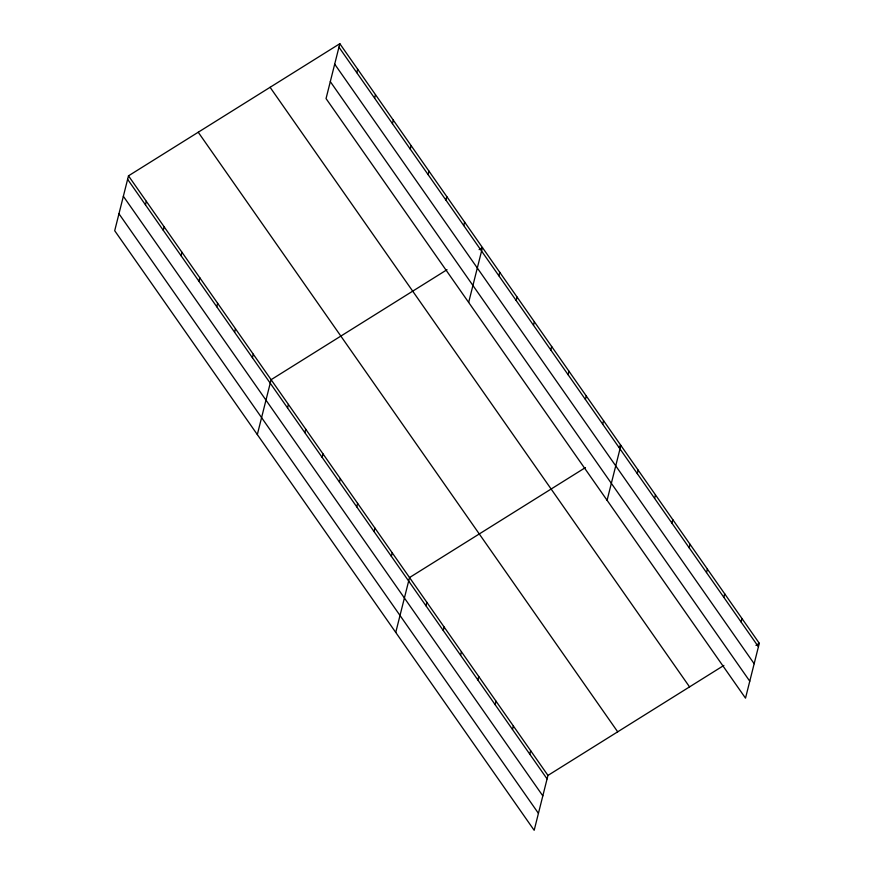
<?xml version="1.0" encoding="UTF-8"?>
<svg xmlns="http://www.w3.org/2000/svg" width="874" height="874" viewBox="0 0 874 874"><rect width="100%" height="100%" fill="white"/><g stroke="black" fill="none" stroke-linecap="round" stroke-linejoin="round"><path stroke-width="1.31" d="M339.822 43.7L326.046 98.576L745.511 698.162L759.298 643.286L339.822 43.7L128.489 175.838L114.702 230.714L534.178 830.3L547.954 775.424L723.869 665.431M145.445 204.8L146.319 201.326M163.274 230.288L164.148 226.803M181.104 255.765L181.978 252.291M198.922 281.253L199.796 277.768M216.752 306.73L217.626 303.256M234.582 332.218L235.456 328.733M252.411 357.695L253.285 354.221M257.327 434.575L271.104 379.698L447.018 269.705M356.778 72.662L357.652 69.177M287.535 407.918L288.409 404.433M374.607 98.139L375.481 94.665M304.84 432.641L305.714 429.167M392.437 123.627L393.311 120.142M322.145 457.375L323.019 453.901M410.267 149.104L411.141 145.63M339.451 482.109L340.325 478.635M428.085 174.592L428.959 171.107M356.745 506.844L357.619 503.369M445.915 200.07L446.789 196.595M374.05 531.578L374.924 528.093M463.744 225.558L464.618 222.072M391.355 556.312L392.229 552.827M468.661 302.437L482.448 247.56L479.127 249.636M395.747 632.437L409.535 577.561L585.449 467.568M498.879 275.769L499.753 272.295M425.966 605.78L426.84 602.295M516.173 300.503L517.047 297.029M443.26 630.504L444.134 627.029M533.479 325.237L534.353 321.752M460.565 655.238L461.439 651.764M550.784 349.971L551.658 346.486M477.87 679.972L478.744 676.498M568.089 374.706L568.963 371.221M495.176 704.706L496.05 701.221M585.394 399.44L586.268 395.955M512.481 729.44L513.355 725.955M602.689 424.163L603.563 420.689M529.775 754.175L530.649 750.69M607.08 500.299L620.868 445.423L618.65 446.8M637.299 473.632L638.173 470.157M654.604 498.366L655.478 494.881M671.909 523.1L672.783 519.615M689.204 547.834L690.078 544.349M706.509 572.568L707.383 569.083M723.814 597.303L724.688 593.817M741.119 622.026L741.993 618.552M755.977 645.362L759.298 643.286M338.948 47.185L758.414 646.76M334.687 64.141L754.164 663.727M330.306 81.61L749.772 681.196M270.088 87.302L689.553 686.888M198.234 132.236L617.699 731.822M128.489 175.838L547.954 775.424M127.615 179.323L547.08 778.909M123.354 196.279L542.82 795.864M118.962 213.759L538.439 813.344"/></g></svg>
